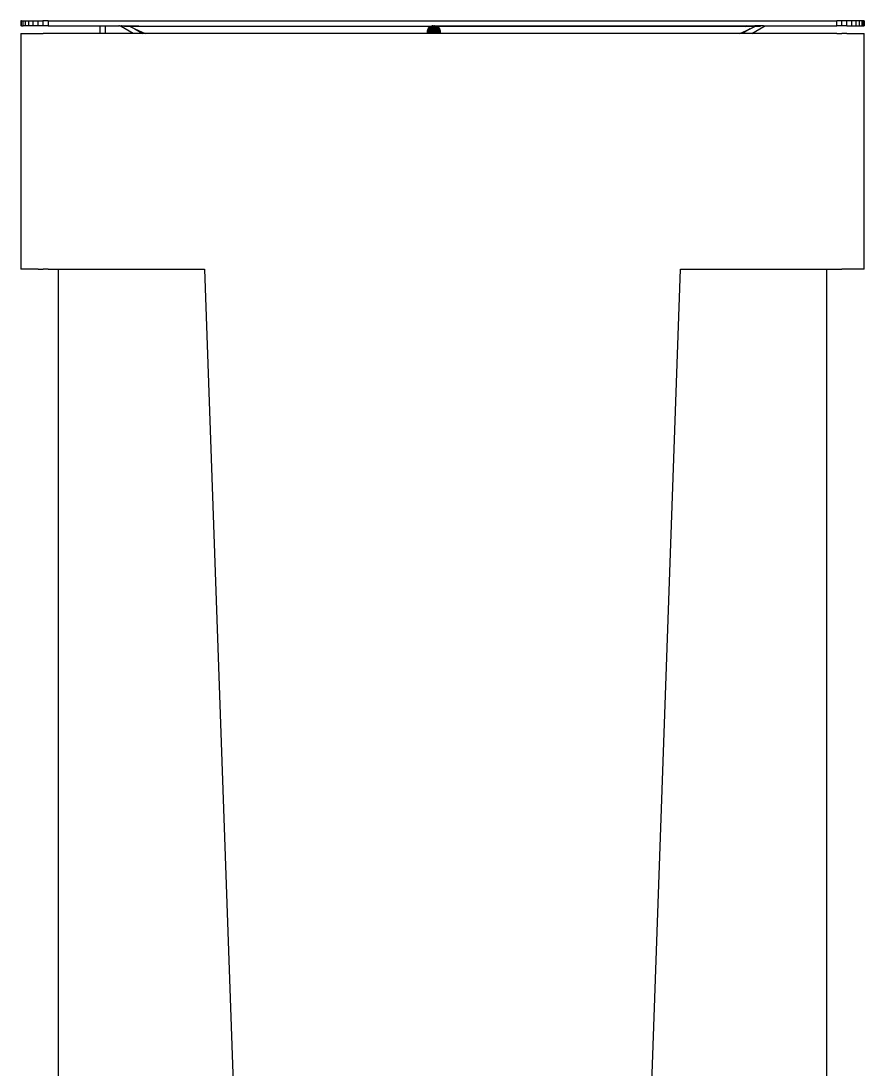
# Model space of a CAD drawing. Header units: millimetres. Extents: x 243 to 2849, y 203 to 3454.
# Drawn here: x 1381 to 1721, y 1997.7 to 2420.2 of the extents above; entities that cross this region are included whole.
import ezdxf

# ---------------------------------------------------------------- set-up
doc = ezdxf.new("R2010")
doc.units = ezdxf.units.MM

msp = doc.modelspace()

# ---------------------------------------------------------------- linework, layer by layer
for p, q in [((1381.18, 2420.16), (1381, 2420.16)), ((1381, 2420.16), (1381, 2418.16)), ((1381.21, 2418.16), (1381, 2418.16)), ((1381.21, 2418.16), (1381.18, 2420.16)), ((1381.18, 2420.16), (1381.84, 2420.16)), ((1381.21, 2418.16), (1381.84, 2418.16)), ((1381.84, 2418.16), (1381.84, 2420.16)), ((1381.84, 2420.16), (1382.86, 2420.16)), ((1382.86, 2418.16), (1381.84, 2418.16)), ((1382.86, 2420.16), (1384.22, 2420.16)), ((1382.86, 2418.16), (1382.86, 2420.16)), ((1384.22, 2418.16), (1382.86, 2418.16)), ((1384.22, 2420.16), (1385.87, 2420.16)), ((1384.22, 2418.16), (1384.22, 2420.16)), ((1385.87, 2418.16), (1384.22, 2418.16)), ((1385.87, 2418.16), (1385.87, 2420.16)), ((1385.87, 2420.16), (1387.79, 2420.16)), ((1387.79, 2418.16), (1385.87, 2418.16)), ((1387.79, 2420.16), (1387.79, 2418.16)), ((1387.79, 2420.16), (1389.87, 2420.16)), ((1389.87, 2418.16), (1387.79, 2418.16)), ((1389.87, 2420.16), (1389.87, 2418.16)), ((1392, 2420.16), (1389.87, 2420.16)), ((1392, 2418.16), (1389.87, 2418.16)), ((1392, 2420.16), (1392, 2418.16)), ((1392, 2420.16), (1710, 2420.16)), ((1392, 2418.16), (1413, 2418.16)), ((1413, 2415.16), (1413, 2418.16)), ((1413, 2418.16), (1415, 2418.16)), ((1415, 2418.16), (1415, 2415.16)), ((1415, 2418.16), (1420.52, 2418.16)), ((1420.75, 2418.14), (1420.52, 2418.16)), ((1420.75, 2418.14), (1421, 2418.16)), ((1420.98, 2418.09), (1420.75, 2418.14)), ((1421, 2418.16), (1420.98, 2418.09)), ((1421.2, 2418.02), (1420.98, 2418.09)), ((1421, 2418.16), (1421.22, 2418.16)), ((1421.2, 2418.02), (1421.31, 2418.16)), ((1421.26, 2418.16), (1421.2, 2418.02)), ((1421.2, 2418.02), (1421.22, 2418.16)), ((1421.42, 2417.92), (1421.2, 2418.02)), ((1421.22, 2418.16), (1421.26, 2418.16)), ((1421.26, 2418.16), (1421.31, 2418.16)), ((1421.31, 2418.16), (1421.48, 2418.16)), ((1421.56, 2418.16), (1421.42, 2417.92)), ((1421.48, 2418.16), (1421.42, 2417.92)), ((1426.19, 2415.16), (1421.42, 2417.92)), ((1421.48, 2418.16), (1421.56, 2418.16)), ((1421.64, 2418.14), (1421.56, 2418.16)), ((1421.64, 2418.14), (1422.76, 2418.16)), ((1422.76, 2418.09), (1421.64, 2418.14)), ((1422.76, 2418.09), (1422.8, 2418.16)), ((1422.76, 2418.09), (1422.76, 2418.16)), ((1422.76, 2418.16), (1422.8, 2418.16)), ((1423.88, 2418.02), (1422.76, 2418.09)), ((1422.76, 2418.09), (1423.88, 2418.09)), ((1422.8, 2418.16), (1423.88, 2418.16)), ((1423.88, 2418.09), (1423.88, 2418.16)), ((1423.88, 2418.16), (1423.97, 2418.16)), ((1423.88, 2418.02), (1423.93, 2418.09)), ((1423.88, 2418.02), (1423.88, 2418.09)), ((1423.88, 2418.09), (1423.93, 2418.09)), ((1425, 2417.92), (1423.88, 2418.02)), ((1423.88, 2418.02), (1425, 2418.02)), ((1423.93, 2418.09), (1423.97, 2418.16)), ((1423.93, 2418.09), (1425, 2418.09)), ((1423.97, 2418.16), (1425, 2418.16)), ((1425, 2418.16), (1425, 2418.09)), ((1425, 2418.16), (1428.28, 2418.16)), ((1425, 2418.09), (1425, 2418.02)), ((1425, 2418.09), (1428.42, 2418.09)), ((1425, 2418.02), (1425, 2417.92)), ((1425, 2418.02), (1428.58, 2418.02)), ((1428.81, 2417.92), (1425, 2417.92)), ((1425, 2417.92), (1426.95, 2417.03)), ((1426.95, 2417.03), (1430.19, 2415.16)), ((1426.95, 2417.03), (1431.08, 2415.16)), ((1428.32, 2418.14), (1428.28, 2418.16)), ((1428.42, 2418.09), (1428.32, 2418.14)), ((1428.32, 2418.14), (1546.54, 2418.09)), ((1428.58, 2418.02), (1428.42, 2418.09)), ((1428.42, 2418.09), (1546.54, 2418.09)), ((1428.81, 2417.92), (1428.58, 2418.02)), ((1428.58, 2418.02), (1546.3, 2418.02)), ((1546.07, 2417.92), (1428.81, 2417.92)), ((1545.05, 2416.62), (1545.21, 2417.05)), ((1545.09, 2416.62), (1545.25, 2417.05)), ((1545.21, 2417.05), (1545.44, 2417.41)), ((1545.21, 2417.05), (1545.25, 2417.05)), ((1545.37, 2417.05), (1545.22, 2416.62)), ((1545.25, 2417.05), (1545.48, 2417.41)), ((1545.37, 2417.05), (1545.25, 2417.05)), ((1545.59, 2417.41), (1545.37, 2417.05)), ((1545.58, 2417.05), (1545.37, 2417.05)), ((1545.44, 2417.41), (1545.48, 2417.41)), ((1545.58, 2417.05), (1545.45, 2416.62)), ((1545.48, 2417.41), (1545.76, 2417.73)), ((1545.59, 2417.41), (1545.48, 2417.41)), ((1545.78, 2417.41), (1545.58, 2417.05)), ((1545.88, 2417.05), (1545.58, 2417.05)), ((1545.88, 2417.73), (1545.59, 2417.41)), ((1545.78, 2417.41), (1545.59, 2417.41)), ((1545.76, 2417.73), (1545.79, 2417.73)), ((1545.88, 2417.05), (1545.77, 2416.62)), ((1546.05, 2417.73), (1545.78, 2417.41)), ((1546.04, 2417.41), (1545.78, 2417.41)), ((1545.79, 2417.73), (1546.07, 2417.92)), ((1545.88, 2417.73), (1545.79, 2417.73)), ((1546.25, 2417.97), (1545.88, 2417.73)), ((1546.05, 2417.73), (1545.88, 2417.73)), ((1546.04, 2417.41), (1545.88, 2417.05)), ((1546.24, 2417.05), (1545.88, 2417.05)), ((1546.27, 2417.73), (1546.04, 2417.41)), ((1546.37, 2417.41), (1546.04, 2417.41)), ((1546.38, 2417.97), (1546.05, 2417.73)), ((1546.27, 2417.73), (1546.05, 2417.73)), ((1546.07, 2417.92), (1546.16, 2417.97)), ((1546.16, 2417.97), (1546.3, 2418.02)), ((1546.25, 2417.97), (1546.16, 2417.97)), ((1546.24, 2417.05), (1546.16, 2416.62)), ((1546.37, 2417.41), (1546.24, 2417.05)), ((1546.66, 2417.05), (1546.24, 2417.05)), ((1546.3, 2418.02), (1546.25, 2417.97)), ((1546.38, 2417.97), (1546.25, 2417.97)), ((1546.55, 2417.97), (1546.27, 2417.73)), ((1546.55, 2417.73), (1546.27, 2417.73)), ((1546.3, 2418.02), (1546.54, 2418.09)), ((1546.3, 2418.02), (1546.5, 2418.02)), ((1546.55, 2417.73), (1546.37, 2417.41)), ((1546.74, 2417.41), (1546.37, 2417.41)), ((1546.5, 2418.02), (1546.38, 2417.97)), ((1546.55, 2417.97), (1546.38, 2417.97)), ((1546.69, 2418.09), (1546.5, 2418.02)), ((1546.5, 2418.02), (1546.65, 2418.02)), ((1546.54, 2418.09), (1546.6, 2418.12)), ((1546.65, 2418.02), (1546.55, 2417.97)), ((1546.76, 2417.97), (1546.55, 2417.73)), ((1546.76, 2417.97), (1546.55, 2417.97)), ((1546.86, 2417.73), (1546.55, 2417.73)), ((1546.67, 2418.12), (1546.6, 2418.12)), ((1546.66, 2417.05), (1546.6, 2416.62)), ((1546.82, 2418.09), (1546.65, 2418.02)), ((1546.65, 2418.02), (1546.84, 2418.02)), ((1546.74, 2417.41), (1546.66, 2417.05)), ((1547.08, 2417.05), (1546.66, 2417.05)), ((1546.69, 2418.09), (1546.67, 2418.12)), ((1546.75, 2418.12), (1546.69, 2418.09)), ((1546.86, 2417.73), (1546.74, 2417.41)), ((1547.12, 2417.41), (1546.74, 2417.41)), ((1546.84, 2418.14), (1546.75, 2418.12)), ((1546.82, 2418.09), (1546.75, 2418.12)), ((1546.84, 2418.02), (1546.76, 2417.97)), ((1547, 2417.97), (1546.76, 2417.97)), ((1546.87, 2418.12), (1546.82, 2418.09)), ((1546.89, 2418.14), (1546.84, 2418.14)), ((1546.97, 2418.09), (1546.84, 2418.02)), ((1546.84, 2418.02), (1547.06, 2418.02)), ((1547, 2417.97), (1546.86, 2417.73)), ((1547.18, 2417.73), (1546.86, 2417.73)), ((1546.89, 2418.14), (1546.87, 2418.12)), ((1546.97, 2418.09), (1546.87, 2418.12)), ((1546.95, 2418.14), (1546.89, 2418.14)), ((1547, 2418.16), (1546.95, 2418.14)), ((1547.01, 2418.12), (1546.97, 2418.09)), ((1547, 2418.16), (1547.03, 2418.16)), ((1547.06, 2418.02), (1547, 2417.97)), ((1547.25, 2417.97), (1547, 2417.97)), ((1547.03, 2418.16), (1547.01, 2418.12)), ((1547.14, 2418.09), (1547.01, 2418.12)), ((1547.22, 2418.16), (1547.03, 2418.16)), ((1547.08, 2417.05), (1547.05, 2416.62)), ((1547.14, 2418.09), (1547.06, 2418.02)), ((1547.06, 2418.02), (1547.28, 2418.02)), ((1547.12, 2417.41), (1547.08, 2417.05)), ((1547.5, 2417.05), (1547.08, 2417.05)), ((1547.18, 2417.73), (1547.12, 2417.41)), ((1547.5, 2417.41), (1547.12, 2417.41)), ((1547.17, 2418.12), (1547.14, 2418.09)), ((1547.22, 2418.16), (1547.17, 2418.12)), ((1547.32, 2418.09), (1547.17, 2418.12)), ((1547.25, 2417.97), (1547.18, 2417.73)), ((1547.5, 2417.73), (1547.18, 2417.73)), ((1547.22, 2418.16), (1547.26, 2418.14)), ((1547.28, 2418.02), (1547.25, 2417.97)), ((1547.5, 2417.97), (1547.25, 2417.97)), ((1547.26, 2418.14), (1547.31, 2418.16)), ((1547.32, 2418.09), (1547.26, 2418.14)), ((1547.32, 2418.09), (1547.28, 2418.02)), ((1547.28, 2418.02), (1547.5, 2418.02)), ((1547.31, 2418.16), (1547.38, 2418.14)), ((1547.34, 2418.12), (1547.32, 2418.09)), ((1547.38, 2418.14), (1547.34, 2418.12)), ((1547.38, 2418.14), (1547.41, 2418.16)), ((1547.41, 2418.16), (1547.5, 2418.16)), ((1547.5, 2418.12), (1547.41, 2418.16)), ((1547.5, 2418.16), (1547.5, 2418.12)), ((1547.5, 2418.16), (1547.59, 2418.16)), ((1547.59, 2418.16), (1547.5, 2418.12)), ((1547.5, 2418.12), (1547.5, 2418.02)), ((1547.5, 2418.02), (1547.5, 2417.97)), ((1547.5, 2418.02), (1547.72, 2418.02)), ((1547.5, 2417.97), (1547.74, 2417.97)), ((1547.5, 2417.97), (1547.5, 2417.92)), ((1547.76, 2417.92), (1547.5, 2417.92)), ((1547.5, 2417.92), (1547.5, 2417.73)), ((1547.5, 2417.73), (1547.5, 2417.41)), ((1547.81, 2417.73), (1547.5, 2417.73)), ((1547.5, 2417.41), (1547.5, 2417.05)), ((1547.87, 2417.41), (1547.5, 2417.41)), ((1547.5, 2417.05), (1547.5, 2416.62)), ((1547.91, 2417.05), (1547.5, 2417.05)), ((1547.59, 2418.16), (1547.62, 2418.14)), ((1547.62, 2418.14), (1547.68, 2418.16)), ((1547.62, 2418.14), (1547.66, 2418.12)), ((1547.67, 2418.09), (1547.66, 2418.12)), ((1547.83, 2418.12), (1547.67, 2418.09)), ((1547.67, 2418.09), (1547.72, 2418.02)), ((1547.68, 2418.16), (1547.74, 2418.14)), ((1547.72, 2418.02), (1547.74, 2417.97)), ((1547.72, 2418.02), (1547.94, 2418.02)), ((1547.74, 2418.14), (1547.77, 2418.16)), ((1547.99, 2417.97), (1547.74, 2417.97)), ((1547.74, 2417.97), (1547.76, 2417.92)), ((1547.76, 2417.92), (1547.81, 2417.73)), ((1547.77, 2418.16), (1547.83, 2418.12)), ((1547.96, 2418.16), (1547.77, 2418.16)), ((1547.81, 2417.73), (1547.87, 2417.41)), ((1548.14, 2417.73), (1547.81, 2417.73)), ((1547.85, 2418.09), (1547.83, 2418.12)), ((1547.99, 2418.12), (1547.85, 2418.09)), ((1547.85, 2418.09), (1547.94, 2418.02)), ((1547.87, 2417.41), (1547.91, 2417.05)), ((1548.25, 2417.41), (1547.87, 2417.41)), ((1547.91, 2417.05), (1547.94, 2416.62)), ((1548.34, 2417.05), (1547.91, 2417.05)), ((1547.94, 2418.02), (1547.99, 2417.97)), ((1547.94, 2418.02), (1548.15, 2418.02)), ((1547.96, 2418.16), (1547.99, 2418.16)), ((1547.96, 2418.16), (1547.99, 2418.12)), ((1547.99, 2418.16), (1548.05, 2418.14)), ((1548.03, 2418.09), (1547.99, 2418.12)), ((1547.99, 2417.97), (1548.14, 2417.73)), ((1548.23, 2417.97), (1547.99, 2417.97)), ((1548.13, 2418.12), (1548.03, 2418.09)), ((1548.03, 2418.09), (1548.15, 2418.02)), ((1548.05, 2418.14), (1548.11, 2418.14)), ((1548.11, 2418.14), (1548.13, 2418.12)), ((1548.18, 2418.09), (1548.13, 2418.12)), ((1548.14, 2417.73), (1548.25, 2417.41)), ((1548.45, 2417.73), (1548.14, 2417.73)), ((1548.15, 2418.02), (1548.23, 2417.97)), ((1548.15, 2418.02), (1548.34, 2418.02)), ((1548.25, 2418.12), (1548.18, 2418.09)), ((1548.18, 2418.09), (1548.34, 2418.02)), ((1548.23, 2417.97), (1548.45, 2417.73)), ((1548.45, 2417.97), (1548.23, 2417.97)), ((1548.3, 2418.09), (1548.25, 2418.12)), ((1548.25, 2417.41), (1548.34, 2417.05)), ((1548.62, 2417.41), (1548.25, 2417.41)), ((1548.3, 2418.09), (1548.33, 2418.12)), ((1548.3, 2418.09), (1548.5, 2418.02)), ((1548.38, 2418.12), (1548.33, 2418.12)), ((1548.33, 2418.12), (1548.39, 2418.09)), ((1548.34, 2418.02), (1548.45, 2417.97)), ((1548.34, 2418.02), (1548.5, 2418.02)), ((1548.34, 2417.05), (1548.4, 2416.62)), ((1548.75, 2417.05), (1548.34, 2417.05)), ((1548.38, 2418.12), (1548.39, 2418.09)), ((1548.39, 2418.09), (1548.44, 2418.09)), ((1673.68, 2418.14), (1548.44, 2418.09)), ((1548.44, 2418.09), (1548.61, 2418.02)), ((1548.44, 2418.09), (1673.58, 2418.09)), ((1548.45, 2417.97), (1548.62, 2417.97)), ((1548.45, 2417.97), (1548.51, 2417.92)), ((1548.45, 2417.73), (1548.62, 2417.41)), ((1548.73, 2417.73), (1548.45, 2417.73)), ((1548.5, 2418.02), (1548.62, 2417.97)), ((1548.5, 2418.02), (1548.61, 2418.02)), ((1548.7, 2417.92), (1548.51, 2417.92)), ((1548.51, 2417.92), (1548.73, 2417.73)), ((1548.61, 2418.02), (1548.67, 2418.02)), ((1548.74, 2417.97), (1548.62, 2417.97)), ((1548.62, 2417.97), (1548.7, 2417.92)), ((1548.62, 2417.41), (1548.75, 2417.05)), ((1548.95, 2417.41), (1548.62, 2417.41)), ((1548.67, 2418.02), (1548.74, 2417.97)), ((1548.67, 2418.02), (1673.41, 2418.02)), ((1548.7, 2417.92), (1548.95, 2417.73)), ((1548.73, 2417.73), (1548.95, 2417.73)), ((1548.73, 2417.73), (1548.95, 2417.41)), ((1548.74, 2417.97), (1548.82, 2417.97)), ((1548.74, 2417.97), (1548.83, 2417.92)), ((1548.75, 2417.05), (1548.84, 2416.62)), ((1549.12, 2417.05), (1548.75, 2417.05)), ((1548.91, 2417.92), (1548.82, 2417.97)), ((1548.91, 2417.92), (1548.83, 2417.92)), ((1548.83, 2417.92), (1549.11, 2417.73)), ((1549.21, 2417.73), (1548.91, 2417.92)), ((1673.18, 2417.92), (1548.91, 2417.92)), ((1548.95, 2417.73), (1549.22, 2417.41)), ((1549.11, 2417.73), (1548.95, 2417.73)), ((1548.95, 2417.41), (1549.12, 2417.05)), ((1549.22, 2417.41), (1548.95, 2417.41)), ((1549.11, 2417.73), (1549.21, 2417.73)), ((1549.11, 2417.73), (1549.41, 2417.41)), ((1549.12, 2417.05), (1549.23, 2416.62)), ((1549.42, 2417.05), (1549.12, 2417.05)), ((1549.23, 2417.73), (1549.21, 2417.73)), ((1549.22, 2417.41), (1549.42, 2417.05)), ((1549.41, 2417.41), (1549.22, 2417.41)), ((1549.52, 2417.41), (1549.23, 2417.73)), ((1549.41, 2417.41), (1549.52, 2417.41)), ((1549.41, 2417.41), (1549.63, 2417.05)), ((1549.42, 2417.05), (1549.63, 2417.05)), ((1549.42, 2417.05), (1549.55, 2416.62)), ((1549.55, 2417.41), (1549.52, 2417.41)), ((1549.75, 2417.05), (1549.52, 2417.41)), ((1549.55, 2417.41), (1549.79, 2417.05)), ((1549.63, 2417.05), (1549.77, 2416.62)), ((1549.75, 2417.05), (1549.63, 2417.05)), ((1549.79, 2417.05), (1549.75, 2417.05)), ((1549.9, 2416.62), (1549.75, 2417.05)), ((1549.79, 2417.05), (1549.94, 2416.62)), ((1670.92, 2415.16), (1675.04, 2417.03)), ((1675.04, 2417.03), (1671.8, 2415.16)), ((1673.18, 2417.92), (1673.41, 2418.02)), ((1676.58, 2417.92), (1673.18, 2417.92)), ((1673.41, 2418.02), (1673.58, 2418.09)), ((1676.76, 2418.02), (1673.41, 2418.02)), ((1673.58, 2418.09), (1673.68, 2418.14)), ((1676.89, 2418.09), (1673.58, 2418.09)), ((1673.68, 2418.14), (1673.71, 2418.16)), ((1673.71, 2418.16), (1676.97, 2418.14)), ((1675.04, 2417.03), (1677, 2417.92)), ((1675.8, 2415.16), (1680.58, 2417.92)), ((1676.76, 2418.02), (1676.58, 2417.92)), ((1677, 2417.92), (1676.58, 2417.92)), ((1676.89, 2418.09), (1676.76, 2418.02)), ((1676.76, 2418.02), (1677, 2418.02)), ((1676.97, 2418.14), (1676.89, 2418.09)), ((1676.89, 2418.09), (1677, 2418.09)), ((1677, 2418.16), (1676.97, 2418.14)), ((1677, 2418.09), (1677, 2418.16)), ((1677.14, 2418.16), (1677, 2418.16)), ((1677, 2418.02), (1677, 2418.09)), ((1677, 2418.09), (1677.1, 2418.09)), ((1678.12, 2418.02), (1677, 2417.92)), ((1677.06, 2418.02), (1677, 2417.92)), ((1677, 2417.92), (1677, 2418.02)), ((1677, 2418.02), (1677.06, 2418.02)), ((1677.1, 2418.09), (1677.06, 2418.02)), ((1677.06, 2418.02), (1678.12, 2418.02)), ((1677.14, 2418.16), (1677.1, 2418.09)), ((1677.1, 2418.09), (1678.12, 2418.09)), ((1678.12, 2418.16), (1677.14, 2418.16)), ((1678.12, 2418.09), (1678.12, 2418.16)), ((1678.2, 2418.16), (1678.12, 2418.16)), ((1679.24, 2418.09), (1678.12, 2418.02)), ((1678.12, 2418.02), (1678.16, 2418.09)), ((1678.12, 2418.02), (1678.12, 2418.09)), ((1678.12, 2418.09), (1678.16, 2418.09)), ((1678.16, 2418.09), (1678.2, 2418.16)), ((1678.16, 2418.09), (1679.24, 2418.09)), ((1679.24, 2418.16), (1678.2, 2418.16)), ((1679.24, 2418.09), (1679.27, 2418.16)), ((1679.24, 2418.09), (1679.24, 2418.16)), ((1679.27, 2418.16), (1679.24, 2418.16)), ((1680.36, 2418.14), (1679.24, 2418.09)), ((1680.36, 2418.14), (1679.27, 2418.16)), ((1680.44, 2418.16), (1680.36, 2418.14)), ((1680.44, 2418.16), (1680.58, 2417.92)), ((1680.44, 2418.16), (1680.51, 2418.16)), ((1680.51, 2418.16), (1680.58, 2417.92)), ((1680.51, 2418.16), (1680.69, 2418.16)), ((1680.58, 2417.92), (1680.79, 2418.02)), ((1680.79, 2418.02), (1680.69, 2418.16)), ((1680.69, 2418.16), (1680.73, 2418.16)), ((1680.73, 2418.16), (1680.79, 2418.02)), ((1680.73, 2418.16), (1680.77, 2418.16)), ((1680.79, 2418.02), (1680.77, 2418.16)), ((1680.77, 2418.16), (1681, 2418.16)), ((1680.79, 2418.02), (1681.01, 2418.09)), ((1681, 2418.16), (1681.01, 2418.09)), ((1681, 2418.16), (1681.25, 2418.14)), ((1681.01, 2418.09), (1681.25, 2418.14)), ((1681.25, 2418.14), (1681.48, 2418.16)), ((1681.48, 2418.16), (1710, 2418.16)), ((1712, 2420.16), (1710, 2420.16)), ((1710, 2418.16), (1710, 2420.16)), ((1712, 2418.16), (1710, 2418.16)), ((1714.05, 2420.16), (1712, 2420.16)), ((1712, 2418.16), (1712, 2420.16)), ((1714.05, 2418.16), (1712, 2418.16)), ((1716.02, 2420.16), (1714.05, 2420.16)), ((1714.05, 2418.16), (1714.05, 2420.16)), ((1714.05, 2418.16), (1716.02, 2418.16)), ((1717.78, 2420.16), (1716.02, 2420.16)), ((1716.02, 2418.16), (1716.02, 2420.16)), ((1716.02, 2418.16), (1717.78, 2418.16)), ((1719.21, 2420.16), (1717.78, 2420.16)), ((1717.78, 2418.16), (1717.78, 2420.16)), ((1717.78, 2418.16), (1719.21, 2418.16)), ((1720.23, 2420.16), (1719.21, 2420.16)), ((1719.21, 2418.16), (1719.21, 2420.16)), ((1719.21, 2418.16), (1720.23, 2418.16)), ((1720.81, 2420.16), (1720.23, 2420.16)), ((1720.23, 2418.16), (1720.23, 2420.16)), ((1720.23, 2418.16), (1720.81, 2418.16)), ((1721, 2420.16), (1720.81, 2420.16)), ((1720.81, 2418.16), (1720.81, 2420.16)), ((1720.81, 2418.16), (1721, 2418.16)), ((1721, 2420.16), (1721, 2418.16)), ((1381, 2415.16), (1381.18, 2415.16)), ((1381, 2415.16), (1381, 2320.16)), ((1381.18, 2415.16), (1381.77, 2415.16)), ((1381.77, 2415.16), (1382.79, 2415.16)), ((1382.79, 2415.16), (1384.22, 2415.16)), ((1384.22, 2415.16), (1385.98, 2415.16)), ((1385.98, 2415.16), (1387.95, 2415.16)), ((1387.95, 2415.16), (1390, 2415.16)), ((1392, 2415.16), (1390, 2415.16)), ((1413, 2415.16), (1392, 2415.16)), ((1415, 2415.16), (1413, 2415.16)), ((1426.19, 2415.16), (1415, 2415.16)), ((1430.19, 2415.16), (1426.19, 2415.16)), ((1431.08, 2415.16), (1430.19, 2415.16)), ((1545, 2415.16), (1431.08, 2415.16)), ((1545, 2416.16), (1545.05, 2416.62)), ((1545, 2415.16), (1545, 2416.16)), ((1545.04, 2416.16), (1545, 2416.16)), ((1545.04, 2415.16), (1545, 2415.16)), ((1545.04, 2416.16), (1545.09, 2416.62)), ((1545.04, 2415.16), (1545.04, 2416.16)), ((1545.17, 2416.16), (1545.04, 2416.16)), ((1545.17, 2415.16), (1545.04, 2415.16)), ((1545.05, 2416.62), (1545.09, 2416.62)), ((1545.22, 2416.62), (1545.09, 2416.62)), ((1545.17, 2416.16), (1545.22, 2416.62)), ((1545.17, 2415.16), (1545.17, 2416.16)), ((1545.41, 2416.16), (1545.17, 2416.16)), ((1545.41, 2415.16), (1545.17, 2415.16)), ((1545.45, 2416.62), (1545.22, 2416.62)), ((1545.41, 2416.16), (1545.45, 2416.62)), ((1545.41, 2415.16), (1545.41, 2416.16)), ((1545.73, 2416.16), (1545.41, 2416.16)), ((1545.73, 2415.16), (1545.41, 2415.16)), ((1545.77, 2416.62), (1545.45, 2416.62)), ((1545.73, 2416.16), (1545.77, 2416.62)), ((1545.73, 2415.16), (1545.73, 2416.16)), ((1546.13, 2416.16), (1545.73, 2416.16)), ((1546.13, 2415.16), (1545.73, 2415.16)), ((1546.16, 2416.62), (1545.77, 2416.62)), ((1546.13, 2416.16), (1546.16, 2416.62)), ((1546.13, 2415.16), (1546.13, 2416.16)), ((1546.58, 2416.16), (1546.13, 2416.16)), ((1546.58, 2415.16), (1546.13, 2415.16)), ((1546.6, 2416.62), (1546.16, 2416.62)), ((1546.58, 2416.16), (1546.6, 2416.62)), ((1546.58, 2415.16), (1546.58, 2416.16)), ((1547.04, 2416.16), (1546.58, 2416.16)), ((1547.04, 2415.16), (1546.58, 2415.16)), ((1547.05, 2416.62), (1546.6, 2416.62)), ((1547.04, 2416.16), (1547.05, 2416.62)), ((1547.04, 2415.16), (1547.04, 2416.16)), ((1547.5, 2416.16), (1547.04, 2416.16)), ((1547.5, 2415.16), (1547.04, 2415.16)), ((1547.5, 2416.62), (1547.05, 2416.62)), ((1547.5, 2416.16), (1547.5, 2416.62)), ((1547.94, 2416.62), (1547.5, 2416.62)), ((1547.5, 2415.16), (1547.5, 2416.16)), ((1547.95, 2416.16), (1547.5, 2416.16)), ((1547.95, 2415.16), (1547.5, 2415.16)), ((1547.95, 2416.16), (1547.94, 2416.62)), ((1548.4, 2416.62), (1547.94, 2416.62)), ((1547.95, 2415.16), (1547.95, 2416.16)), ((1548.42, 2416.16), (1547.95, 2416.16)), ((1548.42, 2415.16), (1547.95, 2415.16)), ((1548.42, 2416.16), (1548.4, 2416.62)), ((1548.84, 2416.62), (1548.4, 2416.62)), ((1548.42, 2415.16), (1548.42, 2416.16)), ((1548.87, 2416.16), (1548.42, 2416.16)), ((1548.87, 2415.16), (1548.42, 2415.16)), ((1548.87, 2416.16), (1548.84, 2416.62)), ((1549.23, 2416.62), (1548.84, 2416.62)), ((1548.87, 2415.16), (1548.87, 2416.16)), ((1549.27, 2416.16), (1548.87, 2416.16)), ((1549.27, 2415.16), (1548.87, 2415.16)), ((1549.27, 2416.16), (1549.23, 2416.62)), ((1549.55, 2416.62), (1549.23, 2416.62)), ((1549.27, 2415.16), (1549.27, 2416.16)), ((1549.59, 2416.16), (1549.27, 2416.16)), ((1549.59, 2415.16), (1549.27, 2415.16)), ((1549.59, 2416.16), (1549.55, 2416.62)), ((1549.77, 2416.62), (1549.55, 2416.62)), ((1549.59, 2415.16), (1549.59, 2416.16)), ((1549.82, 2416.16), (1549.59, 2416.16)), ((1549.82, 2415.16), (1549.59, 2415.16)), ((1549.82, 2416.16), (1549.77, 2416.62)), ((1549.77, 2416.62), (1549.9, 2416.62)), ((1549.96, 2416.16), (1549.82, 2416.16)), ((1549.82, 2415.16), (1549.82, 2416.16)), ((1549.96, 2415.16), (1549.82, 2415.16)), ((1549.94, 2416.62), (1549.9, 2416.62)), ((1549.96, 2416.16), (1549.9, 2416.62)), ((1549.94, 2416.62), (1550, 2416.16)), ((1550, 2416.16), (1549.96, 2416.16)), ((1549.96, 2415.16), (1549.96, 2416.16)), ((1550, 2415.16), (1549.96, 2415.16)), ((1550, 2416.16), (1550, 2415.16)), ((1670.92, 2415.16), (1550, 2415.16)), ((1671.8, 2415.16), (1670.92, 2415.16)), ((1675.8, 2415.16), (1671.8, 2415.16)), ((1710, 2415.16), (1675.8, 2415.16)), ((1710, 2415.16), (1712, 2415.16)), ((1714.05, 2415.16), (1712, 2415.16)), ((1714.05, 2415.16), (1716.02, 2415.16)), ((1716.02, 2415.16), (1717.78, 2415.16)), ((1717.78, 2415.16), (1719.21, 2415.16)), ((1719.21, 2415.16), (1720.23, 2415.16)), ((1720.23, 2415.16), (1720.81, 2415.16)), ((1720.81, 2415.16), (1721, 2415.16)), ((1721, 2320.16), (1721, 2415.16)), ((1381.18, 2320.16), (1381, 2320.16)), ((1381.77, 2320.16), (1381.18, 2320.16)), ((1382.79, 2320.16), (1381.77, 2320.16)), ((1384.22, 2320.16), (1382.79, 2320.16)), ((1385.98, 2320.16), (1384.22, 2320.16)), ((1387.95, 2320.16), (1385.98, 2320.16)), ((1387.95, 2320.16), (1390, 2320.16)), ((1392, 2320.16), (1390, 2320.16)), ((1392, 2320.16), (1396, 2320.16)), ((1396, 2320.16), (1396, 1678.16)), ((1396, 2320.16), (1396.17, 2320.16)), ((1396.17, 2320.16), (1396.7, 2320.16)), ((1396.7, 2320.16), (1397.63, 2320.16)), ((1397.63, 2320.16), (1398.93, 2320.16)), ((1398.93, 2320.16), (1400.53, 2320.16)), ((1400.53, 2320.16), (1402.32, 2320.16)), ((1402.32, 2320.16), (1404.18, 2320.16)), ((1404.18, 2320.16), (1406, 2320.16)), ((1406, 2320.16), (1454.98, 2320.16)), ((1454.98, 2320.16), (1477.74, 1678.16)), ((1624.26, 1678.16), (1647.01, 2320.16)), ((1647.01, 2320.16), (1696, 2320.16)), ((1696, 2320.16), (1697.82, 2320.16)), ((1697.82, 2320.16), (1699.68, 2320.16)), ((1699.68, 2320.16), (1701.47, 2320.16)), ((1701.47, 2320.16), (1703.07, 2320.16)), ((1703.07, 2320.16), (1704.37, 2320.16)), ((1704.37, 2320.16), (1705.3, 2320.16)), ((1705.3, 2320.16), (1705.83, 2320.16)), ((1705.83, 2320.16), (1706, 2320.16)), ((1706, 1678.16), (1706, 2320.16)), ((1706, 2320.16), (1710, 2320.16)), ((1710, 2320.16), (1712, 2320.16)), ((1714.05, 2320.16), (1712, 2320.16)), ((1716.02, 2320.16), (1714.05, 2320.16)), ((1717.78, 2320.16), (1716.02, 2320.16)), ((1719.21, 2320.16), (1717.78, 2320.16)), ((1720.23, 2320.16), (1719.21, 2320.16)), ((1720.81, 2320.16), (1720.23, 2320.16)), ((1721, 2320.16), (1720.81, 2320.16))]:
    msp.add_line(p, q)

doc.saveas('drawing.dxf')
